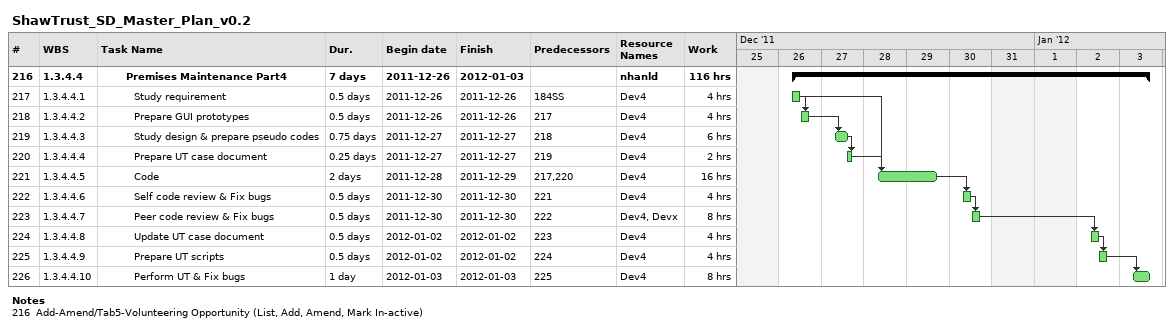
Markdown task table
ShawTrust_SD_Master_Plan_v0.2

| ID | WBS | Task | Duration | Start | Finish | Predecessors | Resources | Work (h) |
|---|---|---|---|---|---|---|---|---|
| 216 | 1.3.4.4 | **Premises Maintenance Part4** | 7d | 2011-12-26 | 2012-01-03 |  | nhanld | 116 |
| 217 | 1.3.4.4.1 | Study requirement | 0.5d | 2011-12-26 | 2011-12-26 | 184SS | Dev4 | 4 |
| 218 | 1.3.4.4.2 | Prepare GUI prototypes | 0.5d | 2011-12-26 | 2011-12-26 | 217 | Dev4 | 4 |
| 219 | 1.3.4.4.3 | Study design & prepare pseudo codes | 0.75d | 2011-12-27 | 2011-12-27 | 218 | Dev4 | 6 |
| 220 | 1.3.4.4.4 | Prepare UT case document | 0.25d | 2011-12-27 | 2011-12-27 | 219 | Dev4 | 2 |
| 221 | 1.3.4.4.5 | Code | 2d | 2011-12-28 | 2011-12-29 | 217, 220 | Dev4 | 16 |
| 222 | 1.3.4.4.6 | Self code review & Fix bugs | 0.5d | 2011-12-30 | 2011-12-30 | 221 | Dev4 | 4 |
| 223 | 1.3.4.4.7 | Peer code review & Fix bugs | 0.5d | 2011-12-30 | 2011-12-30 | 222 | Dev4, Devx | 8 |
| 224 | 1.3.4.4.8 | Update UT case document | 0.5d | 2012-01-02 | 2012-01-02 | 223 | Dev4 | 4 |
| 225 | 1.3.4.4.9 | Prepare UT scripts | 0.5d | 2012-01-02 | 2012-01-02 | 224 | Dev4 | 4 |
| 226 | 1.3.4.4.10 | Perform UT & Fix bugs | 1d | 2012-01-03 | 2012-01-03 | 225 | Dev4 | 8 |

Notes
- 216: Add-Amend/Tab5-Volunteering Opportunity (List, Add, Amend, Mark In-active)
